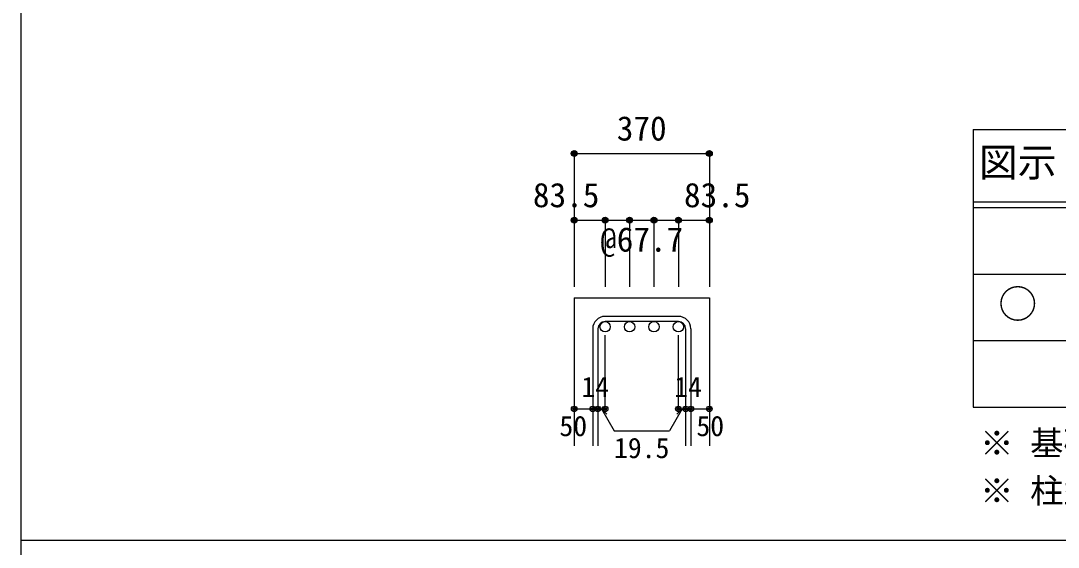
# Model space of a CAD drawing. Units: millimetres at full size, sheet at 1:30; details may follow other scales. Extents: x -5973 to 5954, y -4195 to 4201.
# Drawn here: x -5973 to -3171, y -15 to 1407 of the extents above; entities that cross this region are included whole.
import ezdxf
from ezdxf.enums import TextEntityAlignment as Align

# ---------------------------------------------------------------- set-up
doc = ezdxf.new("R2010")
doc.units = ezdxf.units.MM
doc.header["$LTSCALE"] = 30
doc.header["$PDMODE"] = 32
doc.header["$PDSIZE"] = 15
for name, color, linetype in [('0-1_躯体線', 2, 'Continuous'), ('0-5_基礎梁筋', 7, 'Continuous'), ('0-6_スタラップ筋', 7, 'Continuous'), ('0-D_寸法', 4, 'Continuous'), ('6-7_文字', 7, 'Continuous'), ('6-E_枠', 7, 'Continuous'), ('F-0_枠', 6, 'Continuous')]:
    doc.layers.add(name, color=color, linetype=linetype)
doc.styles.add('ＭＳ ゴシック', font='')
doc.styles.get('ＭＳ ゴシック').set_extended_font_data('MS Gothic')

msp = doc.modelspace()

# ---------------------------------------------------------------- linework, layer by layer
at = {"layer": '0-1_躯体線'}
for p, q in [((-4478.3, 658.3), (-4478.3, 258.3)), ((-4478.3, 658.3), (-4113.3, 658.3)), ((-4113.3, 658.3), (-4113.3, 258.3))]:
    msp.add_line(p, q, dxfattribs=at)
at = {"layer": '0-5_基礎梁筋', "color": 3}
for centre in [(-4394.8, 580.3), (-4328.8, 580.3), (-4262.8, 580.3), (-4196.8, 580.3)]:
    msp.add_circle(centre, 14, dxfattribs=at)
at = {"layer": '0-6_スタラップ筋'}
for p, q in [((-4196.8, 608.3), (-4394.8, 608.3)), ((-4196.8, 594.3), (-4394.8, 594.3)), ((-4428.3, 574.8), (-4428.3, 258.3)), ((-4414.3, 574.8), (-4414.3, 258.3)), ((-4177.3, 574.8), (-4177.3, 258.3)), ((-4163.3, 574.8), (-4163.3, 258.3))]:
    msp.add_line(p, q, dxfattribs=at)
for centre, radius, start, end in [((-4394.8, 574.8), 33.5, 90, 180), ((-4394.8, 574.8), 19.5, 90, 180), ((-4196.8, 574.8), 33.5, 0, 90), ((-4196.8, 574.8), 19.5, 0, 90)]:
    msp.add_arc(centre, radius, start, end, dxfattribs=at)
at = {"layer": '0-D_寸法'}
for p, q in [((-4478.3, 1048.3), (-4478.3, 868.3)), ((-4478.3, 1048.3), (-4113.3, 1048.3)), ((-4113.3, 1048.3), (-4113.3, 868.3)), ((-4113.3, 1048.3), (-4113.3, 868.3)), ((-4478.3, 868.3), (-4478.3, 688.3)), ((-4478.3, 868.3), (-4113.3, 868.3)), ((-4394.8, 868.3), (-4394.8, 688.3)), ((-4328.8, 868.3), (-4328.8, 688.3)), ((-4262.8, 868.3), (-4262.8, 688.3)), ((-4196.8, 868.3), (-4196.8, 688.3)), ((-4113.3, 868.3), (-4113.3, 688.3)), ((-4394.8, 358.3), (-4394.8, 557.63)), ((-4196.8, 358.3), (-4196.8, 557.63)), ((-4478.3, 358.3), (-4428.3, 358.3)), ((-4428.3, 358.3), (-4394.8, 358.3)), ((-4404.55, 358.3), (-4390.41, 344.16)), ((-4404.55, 358.3), (-4370.33, 299.02)), ((-4187.05, 358.3), (-4221.27, 299.02)), ((-4187.05, 358.3), (-4201.19, 344.16)), ((-4196.8, 358.3), (-4113.3, 358.3)), ((-4177.3, 358.3), (-4163.3, 358.3)), ((-4370.33, 299.02), (-4221.27, 299.02))]:
    msp.add_line(p, q, dxfattribs=at)
for centre, radius in [((-4478.3, 1048.3), 8), ((-4478.3, 1048.3), 7.2), ((-4478.3, 1048.3), 6.4), ((-4478.3, 1048.3), 5.6), ((-4478.3, 1048.3), 4.8), ((-4478.3, 1048.3), 4), ((-4478.3, 1048.3), 3.2), ((-4478.3, 1048.3), 2.4), ((-4478.3, 1048.3), 1.6), ((-4478.3, 1048.3), 0.8), ((-4113.3, 1048.3), 8), ((-4113.3, 1048.3), 7.2), ((-4113.3, 1048.3), 6.4), ((-4113.3, 1048.3), 5.6), ((-4113.3, 1048.3), 4.8), ((-4113.3, 1048.3), 4), ((-4113.3, 1048.3), 3.2), ((-4113.3, 1048.3), 2.4), ((-4113.3, 1048.3), 1.6), ((-4113.3, 1048.3), 0.8), ((-4478.3, 868.3), 8), ((-4478.3, 868.3), 7.2), ((-4478.3, 868.3), 6.4), ((-4478.3, 868.3), 5.6), ((-4478.3, 868.3), 4.8), ((-4478.3, 868.3), 4), ((-4478.3, 868.3), 3.2), ((-4478.3, 868.3), 2.4), ((-4478.3, 868.3), 1.6), ((-4478.3, 868.3), 0.8), ((-4394.8, 868.3), 8), ((-4394.8, 868.3), 7.2), ((-4394.8, 868.3), 6.4), ((-4394.8, 868.3), 5.6), ((-4394.8, 868.3), 4.8), ((-4394.8, 868.3), 4), ((-4394.8, 868.3), 3.2), ((-4394.8, 868.3), 2.4), ((-4394.8, 868.3), 1.6), ((-4394.8, 868.3), 0.8), ((-4328.8, 868.3), 8), ((-4328.8, 868.3), 7.2), ((-4328.8, 868.3), 6.4), ((-4328.8, 868.3), 5.6), ((-4328.8, 868.3), 4.8), ((-4328.8, 868.3), 4), ((-4328.8, 868.3), 3.2), ((-4328.8, 868.3), 2.4), ((-4328.8, 868.3), 1.6), ((-4328.8, 868.3), 0.8), ((-4262.8, 868.3), 8), ((-4262.8, 868.3), 7.2), ((-4262.8, 868.3), 6.4), ((-4262.8, 868.3), 5.6), ((-4262.8, 868.3), 4.8), ((-4262.8, 868.3), 4), ((-4262.8, 868.3), 3.2), ((-4262.8, 868.3), 2.4), ((-4262.8, 868.3), 1.6), ((-4262.8, 868.3), 0.8), ((-4196.8, 868.3), 8), ((-4196.8, 868.3), 7.2), ((-4196.8, 868.3), 6.4), ((-4196.8, 868.3), 5.6), ((-4196.8, 868.3), 4.8), ((-4196.8, 868.3), 4), ((-4196.8, 868.3), 3.2), ((-4196.8, 868.3), 2.4), ((-4196.8, 868.3), 1.6), ((-4196.8, 868.3), 0.8), ((-4113.3, 868.3), 8), ((-4113.3, 868.3), 7.2), ((-4113.3, 868.3), 6.4), ((-4113.3, 868.3), 5.6), ((-4113.3, 868.3), 4.8), ((-4113.3, 868.3), 4), ((-4113.3, 868.3), 3.2), ((-4113.3, 868.3), 2.4), ((-4113.3, 868.3), 1.6), ((-4113.3, 868.3), 0.8), ((-4478.3, 358.3), 4), ((-4478.3, 358.3), 3.6), ((-4478.3, 358.3), 3.2), ((-4478.3, 358.3), 2.8), ((-4478.3, 358.3), 2.4), ((-4478.3, 358.3), 2), ((-4478.3, 358.3), 1.6), ((-4478.3, 358.3), 1.2), ((-4478.3, 358.3), 0.8), ((-4478.3, 358.3), 0.4), ((-4428.3, 358.3), 4), ((-4428.3, 358.3), 3.6), ((-4428.3, 358.3), 3.2), ((-4428.3, 358.3), 2.8), ((-4428.3, 358.3), 2.4), ((-4428.3, 358.3), 2), ((-4428.3, 358.3), 1.6), ((-4428.3, 358.3), 1.2), ((-4428.3, 358.3), 0.8), ((-4428.3, 358.3), 0.4), ((-4414.3, 358.3), 4), ((-4414.3, 358.3), 3.6), ((-4414.3, 358.3), 3.2), ((-4414.3, 358.3), 2.8), ((-4414.3, 358.3), 2.4), ((-4414.3, 358.3), 2), ((-4414.3, 358.3), 1.6), ((-4414.3, 358.3), 1.2), ((-4414.3, 358.3), 0.8), ((-4414.3, 358.3), 0.4), ((-4394.8, 358.3), 4), ((-4394.8, 358.3), 3.6), ((-4394.8, 358.3), 3.2), ((-4394.8, 358.3), 2.8), ((-4394.8, 358.3), 2.4), ((-4394.8, 358.3), 2), ((-4394.8, 358.3), 1.6), ((-4394.8, 358.3), 1.2), ((-4394.8, 358.3), 0.8), ((-4394.8, 358.3), 0.4), ((-4196.8, 358.3), 4), ((-4196.8, 358.3), 3.6), ((-4196.8, 358.3), 3.2), ((-4196.8, 358.3), 2.8), ((-4196.8, 358.3), 2.4), ((-4196.8, 358.3), 2), ((-4196.8, 358.3), 1.6), ((-4196.8, 358.3), 1.2), ((-4196.8, 358.3), 0.8), ((-4196.8, 358.3), 0.4), ((-4177.3, 358.3), 4), ((-4177.3, 358.3), 3.6), ((-4177.3, 358.3), 3.2), ((-4177.3, 358.3), 2.8), ((-4177.3, 358.3), 2.4), ((-4177.3, 358.3), 2), ((-4177.3, 358.3), 1.6), ((-4177.3, 358.3), 1.2), ((-4177.3, 358.3), 0.8), ((-4177.3, 358.3), 0.4), ((-4163.3, 358.3), 4), ((-4163.3, 358.3), 3.6), ((-4163.3, 358.3), 3.2), ((-4163.3, 358.3), 2.8), ((-4163.3, 358.3), 2.4), ((-4163.3, 358.3), 2), ((-4163.3, 358.3), 1.6), ((-4163.3, 358.3), 1.2), ((-4163.3, 358.3), 0.8), ((-4163.3, 358.3), 0.4), ((-4113.3, 358.3), 4), ((-4113.3, 358.3), 3.6), ((-4113.3, 358.3), 3.2), ((-4113.3, 358.3), 2.8), ((-4113.3, 358.3), 2.4), ((-4113.3, 358.3), 2), ((-4113.3, 358.3), 1.6), ((-4113.3, 358.3), 1.2), ((-4113.3, 358.3), 0.8), ((-4113.3, 358.3), 0.4)]:
    msp.add_circle(centre, radius, dxfattribs=at)
at = {"layer": '0-D_寸法', "color": 7}
for p in [(-4478.3, 1048.3), (-4113.3, 1048.3), (-4478.3, 868.3), (-4394.8, 868.3), (-4328.8, 868.3), (-4262.8, 868.3), (-4196.8, 868.3), (-4113.3, 868.3), (-4478.3, 358.3), (-4428.3, 358.3), (-4414.3, 358.3), (-4394.8, 358.3), (-4196.8, 358.3), (-4177.3, 358.3), (-4163.3, 358.3), (-4113.3, 358.3)]:
    msp.add_point(p, dxfattribs=at)
at = {"layer": '6-E_枠', "color": 3}
for p, q in [((-3400.52, 1112.77), (-3400.52, 362.77)), ((-3400.52, 1112.77), (-1238, 1112.77)), ((-3400.52, 362.77), (-1238, 362.77))]:
    msp.add_line(p, q, dxfattribs=at)
at = {"layer": '6-E_枠'}
for p, q in [((-3400.52, 917.77), (-1238, 917.77)), ((-3400.52, 902.77), (-1238, 902.77)), ((-3400.52, 722.77), (-1238, 722.77)), ((-3400.52, 542.77), (-1238, 542.77))]:
    msp.add_line(p, q, dxfattribs=at)
at = {"layer": 'F-0_枠'}
msp.add_line((-5972.88, 4201.15), (-5972.88, -4195.24), dxfattribs=at)
at = {"layer": 'F-0_枠', "color": 2}
msp.add_line((3723.6, 2.95), (-5972.88, 2.95), dxfattribs=at)

# ---------------------------------------------------------------- texts
at = {"layer": '0-D_寸法', "style": 'ＭＳ ゴシック'}
for s, height, p in [('370', 65.98, (-4363.3, 1063.3)), ('83.5', 65.98, (-4589.8, 883.3)), ('83.5', 65.98, (-4181.8, 883.3)), ('@67.7', 65.98, (-4408.3, 763.3)), ('14', 54.99, (-4458.84, 373.75)), ('14', 54.99, (-4208.26, 373.75)), ('50', 54.99, (-4518.3, 268.3)), ('50', 54.99, (-4148.3, 268.3)), ('19.5', 54.99, (-4370.8, 209.02))]:
    msp.add_text(s, height=height, dxfattribs=at).set_placement(p, align=Align.BOTTOM_LEFT)
at = {"layer": '6-7_文字', "color": 2, "style": 'ＭＳ ゴシック'}
for s, p in [('図示', (-3385.52, 962.77)), ('○', (-3333.02, 580.27))]:
    msp.add_text(s, height=76.98, dxfattribs=at).set_placement(p, align=Align.BOTTOM_LEFT)
at = {"layer": '6-7_文字', "style": 'ＭＳ ゴシック'}
for s, p in [('※ 基礎梁スターラップ     D13 @300', (-3381.96, 213.19)), ('※ 柱型立上り筋●は引張側領域時', (-3381.96, 84.68))]:
    msp.add_text(s, height=65.98, dxfattribs=at).set_placement(p, align=Align.BOTTOM_LEFT)

doc.saveas('drawing.dxf')
